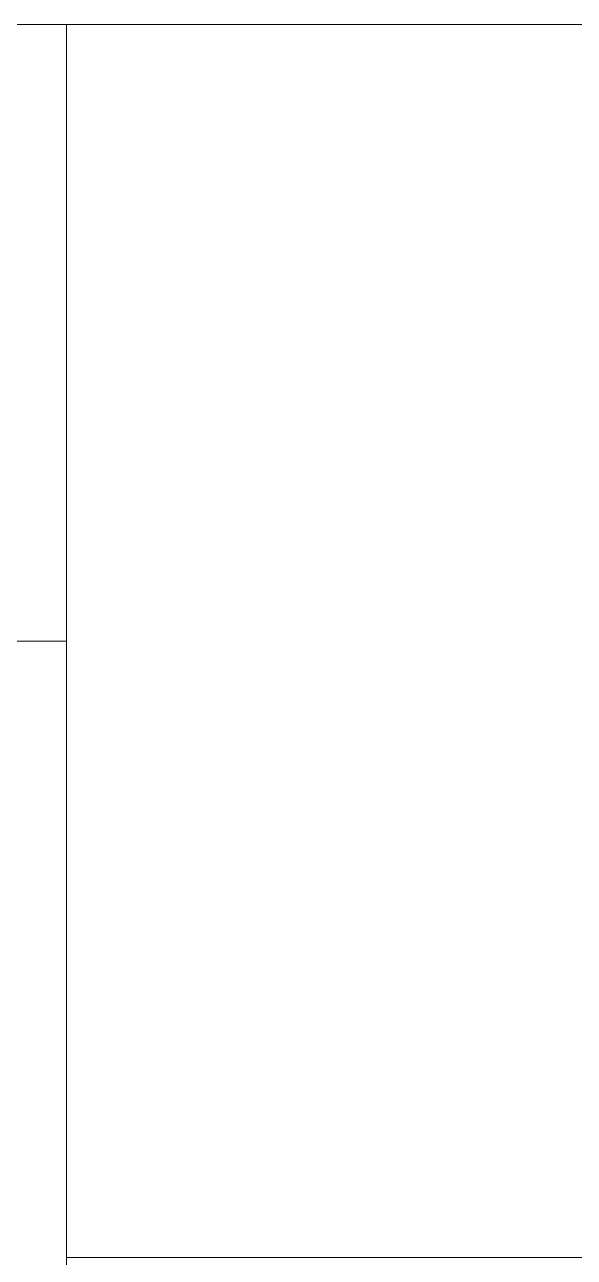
# Model space of a CAD drawing. Header units: millimetres. Extents: x 0 to 297, y 0 to 210.
# Drawn here: x 173.92 to 181.05, y 26 to 42 of the extents above; entities that cross this region are included whole.
import ezdxf
from ezdxf.enums import TextEntityAlignment as Align

# ---------------------------------------------------------------- set-up
doc = ezdxf.new("R2010")
doc.units = ezdxf.units.MM
doc.layers.add('图框', color=7, linetype='Continuous')
doc.styles.add('样式 1', font='simsunb.ttf')

# ---------------------------------------------------------------- blocks, each defined once
blk = doc.blocks.new('JDXTTK')
at = {"layer": '图框', "color": 0, "lineweight": 9}
for p, q in [((79.935, 42), (174.46, 42)), ((174.46, 42), (287, 42)), ((79.937, 34), (174.46, 34))]:
    blk.add_line(p, q, dxfattribs=at)
at = {"layer": '图框', "lineweight": 9}
for p, q in [((174.46, 42), (174.46, 10)), ((174.46, 42), (174.46, 10)), ((174.46, 26), (287, 26))]:
    blk.add_line(p, q, dxfattribs=at)
at = {"layer": '图框', "style": '样式 1', "flags": 1}
for tag, height, p in [('工件材料', 1.2, (258.353, 62.059)), ('工件类型', 1.2, (258.353, 58.881)), ('刀具材料', 1.2, (258.353, 55.947)), ('冷却', 1.2, (258.353, 52.926)), ('涂层', 1.2, (258.353, 49.718)), ('孔深', 1.2, (258.353, 46.731)), ('孔类型', 1.2, (258.353, 43.611)), ('刀具编号', 1.73, (264.423, 40)), ('设计', 1.73, (215.5, 38.5)), ('刀具标刻', 1.73, (264.423, 36)), ('客户名称', 1.73, (264.423, 32)), ('设计时间', 1.73, (215.5, 30)), ('客户编号', 1.73, (264.423, 28)), ('刀具名称', 1.73, (264.423, 22.5)), ('审核', 1.73, (215.5, 21.8)), ('审核时间', 1.73, (215.5, 14)), ('图号', 1.73, (264.423, 14, 30))]:
    blk.add_attdef(tag, text='', height=height, dxfattribs=at).set_placement(p, align=Align.MIDDLE_CENTER)

msp = doc.modelspace()

# ---------------------------------------------------------------- block references
msp.add_blockref('JDXTTK', (0, 0))

doc.saveas('drawing.dxf')
